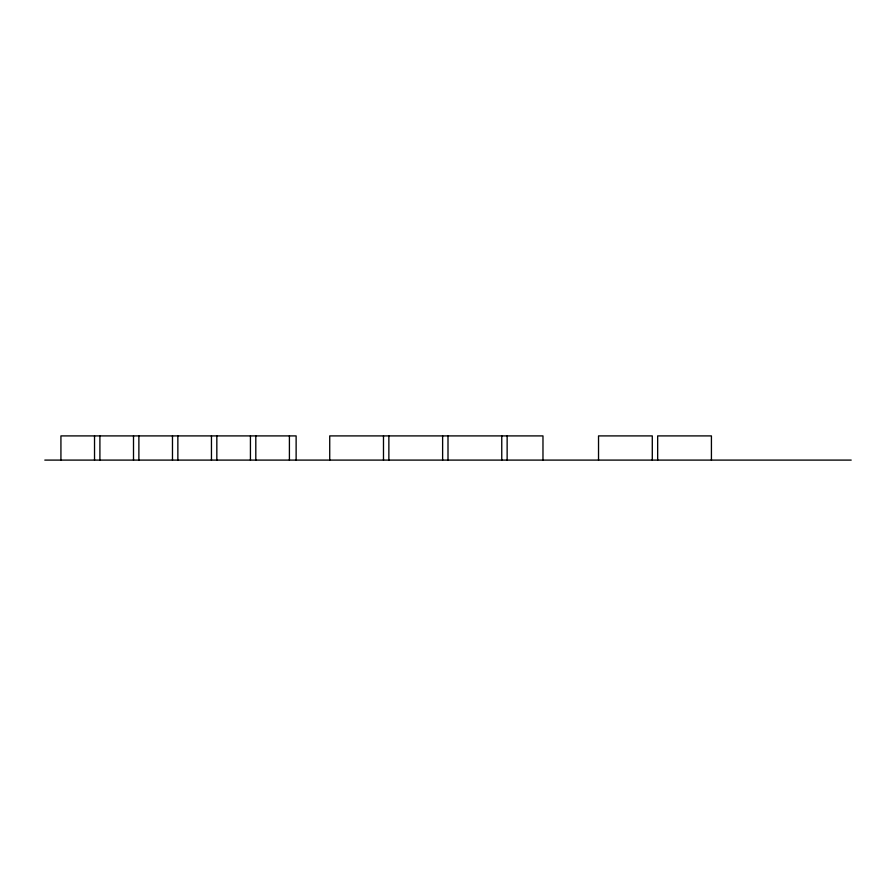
<?xml version="1.0" encoding="UTF-8"?>
<svg xmlns="http://www.w3.org/2000/svg" width="896" height="896" viewBox="0 0 896 896"><rect width="100%" height="100%" fill="white"/><g stroke="black" fill="none" stroke-linecap="round" stroke-linejoin="round"><path stroke-width="1.34" d="M44.8 460.096L851.2 460.096M711.424 460.096L711.424 435.904L657.664 435.904L657.664 460.096M652.288 460.096L652.288 435.904L598.528 435.904L598.528 460.096M542.976 460.096L542.976 435.904L329.728 435.904L329.728 460.096M507.136 435.904L507.136 460.096M501.76 435.904L501.76 460.096M448 435.904L448 460.096M442.624 435.904L442.624 460.096M388.864 435.904L388.864 460.096M383.488 435.904L383.488 460.096M296.128 460.096L296.128 435.904L60.928 435.904L60.928 460.096M289.408 435.904L289.408 460.096M255.808 435.904L255.808 460.096M250.432 435.904L250.432 460.096M216.832 435.904L216.832 460.096M211.456 435.904L211.456 460.096M177.856 435.904L177.856 460.096M172.48 435.904L172.48 460.096M138.88 435.904L138.88 460.096M133.504 435.904L133.504 460.096M99.904 435.904L99.904 460.096M94.528 435.904L94.528 460.096"/></g></svg>
